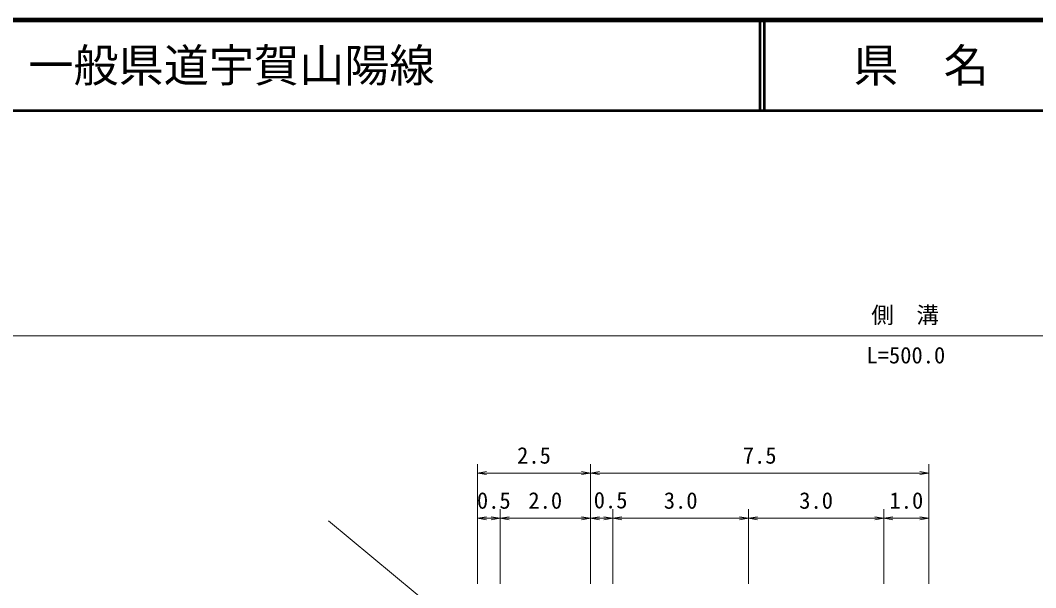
# Model space of a CAD drawing. Units: millimetres at full size, sheet at 1:1000, with parts at other scales. Extents: x 40000 to 680000, y 20000 to 380000.
# Drawn here: x 215852 to 328324, y 317075 to 380000 of the extents above; entities that cross this region are included whole.
import ezdxf
from ezdxf.enums import TextEntityAlignment as Align

# ---------------------------------------------------------------- set-up
doc = ezdxf.new("R2010")
doc.units = ezdxf.units.MM
doc.header["$LTSCALE"] = 1000
for name, color, linetype, lineweight in [('M-BGD', 7, 'Continuous', 13), ('M-STR-HTXT', 7, 'Continuous', 13), ('M-TTL', 2, 'Continuous', 140), ('M-TTL-LINE', 7, 'Continuous', 50)]:
    doc.layers.add(name, color=color, linetype=linetype, lineweight=lineweight)
doc.layers.add('M-TTL-TXT', color=7, linetype='Continuous')
doc.styles.add('ＭＳ ゴシック', font='')
doc.styles.get('ＭＳ ゴシック').set_extended_font_data('MS Gothic')

# ---------------------------------------------------------------- blocks, each defined once
blk = doc.blocks.new('open_arrow')
at = {"color": 0, "linetype": 'Continuous', "lineweight": -2}
blk.add_lwpolyline([(7.5, 1.25), (0, 0), (7.5, -1.25)], dxfattribs=at)

msp = doc.modelspace()

# ---------------------------------------------------------------- linework, layer by layer
at = {"layer": 'M-BGD'}
msp.add_lwpolyline([(250000, 324500), (262000, 314500), (266500, 314500), (266500, 312000)], dxfattribs=at)
for points, knots in [([(307064, 302271), (309347, 302687), (309970, 302780), (311840, 303059), (315291, 303572), (317254, 303629), (320720, 304040), (324182, 304451), (326146, 304527), (329576, 305150), (332379, 305659), (333929, 306080), (336656, 306903), (338863, 307567), (340099, 307978), (342195, 308936), (344176, 309841), (345262, 310456), (346997, 311775), (348292, 312759), (348805, 313555), (349988, 314672), (351181, 315799), (351803, 316489), (353096, 317500), (353993, 318202), (354468, 318656), (355479, 319182), (355900, 319401), (356058, 319488), (356578, 319697)], [0, 0, 0, 0, 1, 1, 1, 2, 2, 2, 3, 3, 3, 4, 4, 4, 5, 5, 5, 6, 6, 6, 7, 7, 7, 8, 8, 8, 9, 9, 9, 10, 10, 10, 10]), ([(307600, 299149), (313348, 299924), (314891, 300150), (319539, 300941), (325167, 301899), (328298, 302565), (333876, 303780), (337565, 304583), (339742, 304711), (343270, 306058), (345084, 306751), (345968, 307474), (347511, 308652), (348765, 309610), (349269, 310379), (350315, 311562), (351302, 312678), (351662, 313470), (352699, 314541), (353717, 315592), (354256, 316245), (355468, 317065), (356037, 317450), (356258, 317601), (356975, 317976)], [0, 0, 0, 0, 1, 1, 1, 2, 2, 2, 3, 3, 3, 4, 4, 4, 5, 5, 5, 6, 6, 6, 7, 7, 7, 8, 8, 8, 8])]:
    msp.add_open_spline(points, degree=3, knots=knots, dxfattribs=at)
at = {"layer": 'M-STR-HTXT'}
for p, q in [((69083, 345000), (558403, 345000)), ((266500, 317500), (266500, 330783)), ((279000, 317500), (279000, 330783)), ((279000, 317500), (279000, 330783)), ((316500, 317500), (316500, 330783)), ((266500, 329783), (279000, 329783)), ((279000, 329783), (316500, 329783)), ((269000, 317500), (269000, 325783)), ((281500, 317500), (281500, 325783)), ((296500, 317500), (296500, 325783)), ((311500, 317500), (311500, 325783)), ((266500, 324783), (269000, 324783)), ((269000, 324783), (279000, 324783)), ((279000, 324783), (281500, 324783)), ((281500, 324783), (296500, 324783)), ((296500, 324783), (311500, 324783)), ((311500, 324783), (316500, 324783))]:
    msp.add_line(p, q, dxfattribs=at)
at = {"layer": 'M-TTL'}
msp.add_line((680000, 380000), (40000, 380000), dxfattribs=at)
at = {"layer": 'M-TTL-LINE'}
for p, q in [((297750, 380000), (297750, 370000)), ((298250, 380000), (298250, 370000)), ((40000, 370000), (680000, 370000))]:
    msp.add_line(p, q, dxfattribs=at)

# ---------------------------------------------------------------- block references
at = {"layer": 'M-STR-HTXT', "xscale": 133, "yscale": 133}
for p in [(266500, 329783), (279000, 329783), (266500, 324783), (269000, 324783), (279000, 324783), (281500, 324783), (296500, 324783), (311500, 324783)]:
    msp.add_blockref('open_arrow', p, dxfattribs=at)
at = {"layer": 'M-STR-HTXT', "xscale": 133, "yscale": 133, "rotation": 180}
for p in [(279000, 329783), (316500, 329783), (269000, 324783), (279000, 324783), (281500, 324783), (296500, 324783), (311500, 324783), (316500, 324783)]:
    msp.add_blockref('open_arrow', p, dxfattribs=at)

# ---------------------------------------------------------------- texts
at = {"layer": 'M-STR-HTXT', "style": 'ＭＳ ゴシック'}
msp.add_text('側\u3000溝', height=1833, dxfattribs=at).set_placement((313862, 347313), align=Align.MIDDLE_CENTER)
for s, p in [('L=500.0', (313941, 341398)), ('2.5', (272750, 330283)), ('7.5', (297750, 330283)), ('0.5', (268298, 325283)), ('2.0', (274000, 325283)), ('0.5', (281238, 325321)), ('3.0', (289000, 325283)), ('3.0', (304000, 325283)), ('1.0', (314000, 325283))]:
    msp.add_text(s, height=1833, dxfattribs=at).set_placement(p, align=Align.BOTTOM_CENTER)
at = {"layer": 'M-TTL-TXT', "style": 'ＭＳ ゴシック'}
msp.add_text('一般県道宇賀山陽線', height=3666, dxfattribs=at).set_placement((216734, 375000), align=Align.MIDDLE_LEFT)
msp.add_text('県\u3000名', height=3666, dxfattribs=at).set_placement((315625, 375000), align=Align.MIDDLE_CENTER)

doc.saveas('drawing.dxf')
